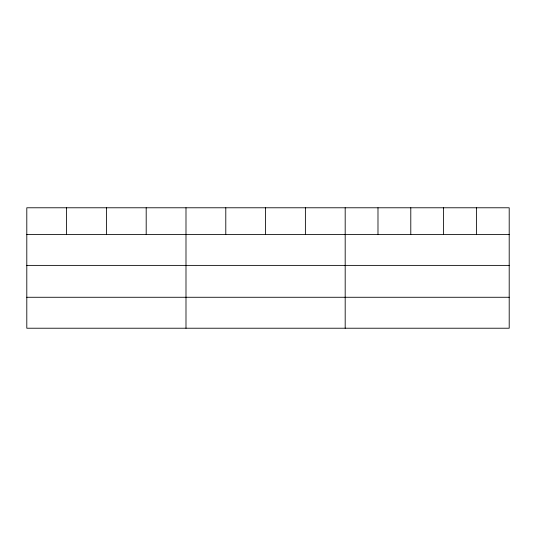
<?xml version="1.0" encoding="UTF-8"?>
<svg xmlns="http://www.w3.org/2000/svg" width="536" height="536" viewBox="0 0 536 536"><rect width="100%" height="100%" fill="white"/><g stroke="black" fill="none" stroke-linecap="round" stroke-linejoin="round"><path stroke-width="0.8" d="M509.2 265.387L509.2 207.78L26.8 207.78L26.8 328.22L509.2 328.22L509.2 265.387L26.8 265.387M26.8 234.44L509.2 234.44M26.8 297.272L509.2 297.272M476.397 207.78L476.397 234.44M443.594 207.78L443.594 234.44M410.79 207.78L410.79 234.44M377.987 207.78L377.987 234.44M345.184 207.78L345.184 328.22M305.386 207.78L305.386 234.44M265.588 207.78L265.588 234.44M225.79 207.78L225.79 234.44M185.992 207.78L185.992 328.22M146.194 207.78L146.194 234.44M106.396 207.78L106.396 234.44M66.598 207.78L66.598 234.44"/></g></svg>
